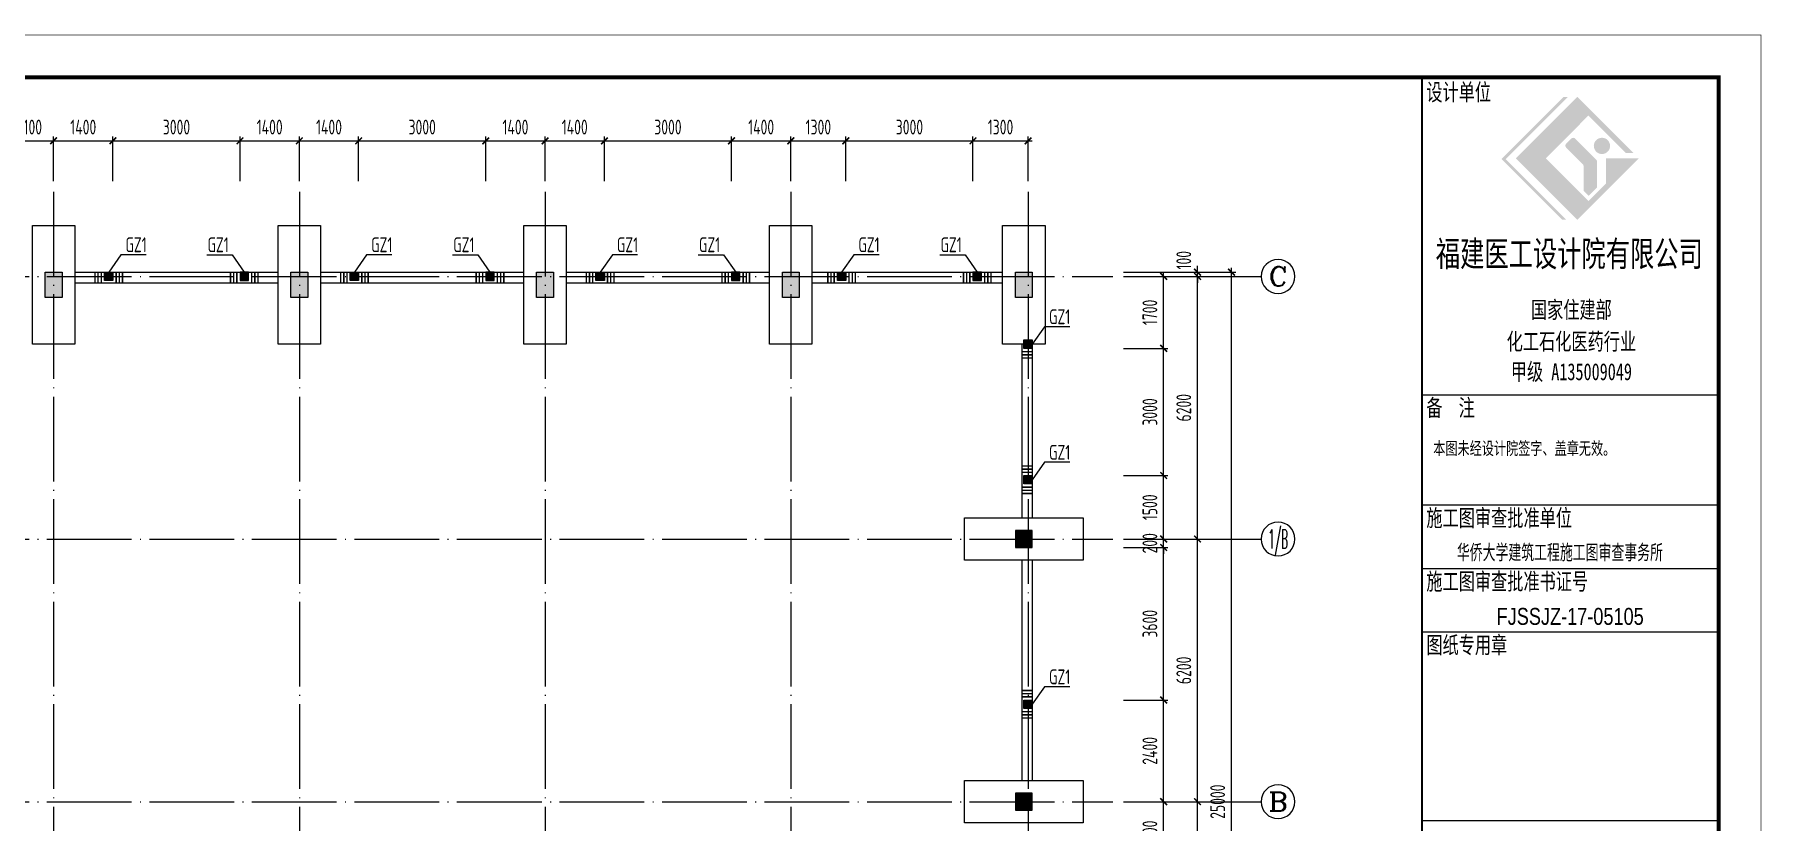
# Model space of a CAD drawing. Extents: x 287065 to 1473467, y 284802 to 344222.
# Drawn here: x 739297 to 780057, y 308245 to 326822 of the extents above; entities that cross this region are included whole.
import ezdxf
from ezdxf.enums import TextEntityAlignment as Align

# ---------------------------------------------------------------- set-up
doc = ezdxf.new("R2010")
doc.units = 0
doc.header["$LTSCALE"] = 1000
doc.linetypes.add('DOTE', pattern=[2.42, 2, -0.2, 0.02, -0.2])
doc.layers.get('0').update_dxf_attribs({"linetype": 'CONTINUOUS'})
doc.layers.get('DEFPOINTS').update_dxf_attribs({"linetype": 'CONTINUOUS'})
for name, color, linetype in [('AXIS', 8, 'DOTE'), ('AXIS_DIM', 3, 'CONTINUOUS'), ('AXIS_TEXT', 3, 'CONTINUOUS'), ('BEAM_CON', 4, 'CONTINUOUS'), ('COLU', 7, 'CONTINUOUS'), ('CT', 255, 'CONTINUOUS'), ('FRAME', 3, 'CONTINUOUS'), ('S_SUBBEAMHOOP', 1, 'CONTINUOUS'), ('TEXT', 7, 'CONTINUOUS'), ('TK', 211, 'CONTINUOUS'), ('审图中心证书', 7, 'CONTINUOUS'), ('柱涂实', 54, 'CONTINUOUS'), ('第三道尺寸线', 4, 'CONTINUOUS')]:
    doc.layers.add(name, color=color, linetype=linetype)
doc.styles.add('_HZTXT', font='tq__rshz.shx', dxfattribs={"width": 0.8, "bigfont": 'tq__hzdc.shx'})
doc.styles.add('_TCH_AXIS', font='COMPLEX', dxfattribs={"bigfont": 'GBCBIG'})
doc.styles.add('COMPLEX', font='COMPLEX')
doc.styles.add('FRAME', font='simhei.ttf', dxfattribs={"width": 0.7})
doc.styles.add('TSSD_Dimension', font='tssdeng.shx', dxfattribs={"width": 0.7, "bigfont": 'hztxt.shx'})
doc.styles.add('TSSD_Rein', font='tssdeng.shx', dxfattribs={"width": 0.7, "bigfont": 'hztxt.shx'})
doc.styles.add('黑体', font='simhei.ttf', dxfattribs={"width": 0.7})
doc.dimstyles.new('TSSD_100_100', dxfattribs={"dimtxt": 350, "dimasz": 150, "dimexe": 100, "dimexo": 250, "dimgap": 150, "dimtad": 1, "dimdec": 0, "dimzin": 0, "dimdsep": 46, "dimtxsty": 'TSSD_Dimension', "dimblk": 'ARCHTICK', "dimcen": 0, "dimdle": 100, "dimclrd": 3, "dimclre": 3, "dimclrt": 7, "dimadec": 0, "dimazin": 0, "dimtfac": 1, "dimtdec": 0, "dimtix": 1, "dimtmove": 2, "dimatfit": 3, "dimfxl": 100, "dimtolj": 1, "dimtzin": 0, "dimarcsym": 0})
doc.dimstyles.new('TSSD_100_100$0', dxfattribs={"dimtxt": 350, "dimasz": 100, "dimexe": 100, "dimexo": 250, "dimgap": 100, "dimtad": 1, "dimdec": 0, "dimzin": 0, "dimdsep": 46, "dimtxsty": 'TSSD_Rein', "dimblk": 'ARCHTICK', "dimcen": 0, "dimdle": 100, "dimclrt": 7, "dimadec": 0, "dimazin": 0, "dimtfac": 1, "dimtdec": 0, "dimtix": 1, "dimtmove": 2, "dimatfit": 3, "dimfxl": 100, "dimtolj": 1, "dimtzin": 0, "dimarcsym": 0})

# ---------------------------------------------------------------- blocks, each defined once
blk = doc.blocks.new('_ARCHTICK')
at = {"color": 0}
blk.add_lwpolyline([(-0.53, -0.53, 0.25, 0.25, 0), (0.53, 0.53, 0.5, 0.5, 0)], format="xyseb", dxfattribs=at)
blk = doc.blocks.new('*D977')
at = {"layer": 'DEFPOINTS', "color": 0}
for p in [(764747, 321112), (765947, 321112), (764747, 319412)]:
    blk.add_point(p, dxfattribs=at)
at = {"layer": '第三道尺寸线', "color": 3, "lineweight": -2}
for p, q in [((765947, 319312), (765947, 321212)), ((764997, 321112), (766047, 321112)), ((764997, 319412), (766047, 319412))]:
    blk.add_line(p, q, dxfattribs=at)
at = {"layer": '第三道尺寸线', "color": 3, "lineweight": -2, "xscale": 150, "yscale": 150, "zscale": 150}
for p, rotation in [((765947, 321112), 90), ((765947, 319412), 270)]:
    blk.add_blockref('_ARCHTICK', p, dxfattribs=dict(at, rotation=rotation))
at = {"layer": '第三道尺寸线', "color": 7, "insert": (765622, 320262), "char_height": 350, "attachment_point": 5, "rotation": 90, "style": 'TSSD_Dimension'}
blk.add_mtext('\\A1;1700', dxfattribs=at)
blk = doc.blocks.new('*D978')
at = {"layer": 'DEFPOINTS', "color": 0}
for p in [(764747, 319412), (765947, 319412), (764747, 316412)]:
    blk.add_point(p, dxfattribs=at)
at = {"layer": '第三道尺寸线', "color": 3, "lineweight": -2}
for p, q in [((764997, 319412), (766047, 319412)), ((765947, 316312), (765947, 319512)), ((764997, 316412), (766047, 316412))]:
    blk.add_line(p, q, dxfattribs=at)
at = {"layer": '第三道尺寸线', "color": 3, "lineweight": -2, "xscale": 150, "yscale": 150, "zscale": 150}
for p, rotation in [((765947, 319412), 90), ((765947, 316412), 270)]:
    blk.add_blockref('_ARCHTICK', p, dxfattribs=dict(at, rotation=rotation))
at = {"layer": '第三道尺寸线', "color": 7, "insert": (765622, 317912), "char_height": 350, "attachment_point": 5, "rotation": 90, "style": 'TSSD_Dimension'}
blk.add_mtext('\\A1;3000', dxfattribs=at)
blk = doc.blocks.new('*D979')
at = {"layer": 'DEFPOINTS', "color": 0}
for p in [(764747, 316412), (765947, 316412), (764747, 314912)]:
    blk.add_point(p, dxfattribs=at)
at = {"layer": '第三道尺寸线', "color": 3, "lineweight": -2}
for p, q in [((764997, 316412), (766047, 316412)), ((765947, 314812), (765947, 316512)), ((764997, 314912), (766047, 314912))]:
    blk.add_line(p, q, dxfattribs=at)
at = {"layer": '第三道尺寸线', "color": 3, "lineweight": -2, "xscale": 150, "yscale": 150, "zscale": 150}
for p, rotation in [((765947, 316412), 90), ((765947, 314912), 270)]:
    blk.add_blockref('_ARCHTICK', p, dxfattribs=dict(at, rotation=rotation))
at = {"layer": '第三道尺寸线', "color": 7, "insert": (765622, 315662), "char_height": 350, "attachment_point": 5, "rotation": 90, "style": 'TSSD_Dimension'}
blk.add_mtext('\\A1;1500', dxfattribs=at)
blk = doc.blocks.new('*D980')
at = {"layer": 'DEFPOINTS', "color": 0}
for p in [(764747, 314712), (765947, 314712), (764747, 311112)]:
    blk.add_point(p, dxfattribs=at)
at = {"layer": '第三道尺寸线', "color": 3, "lineweight": -2}
for p, q in [((764997, 314712), (766047, 314712)), ((765947, 311012), (765947, 314812)), ((764997, 311112), (766047, 311112))]:
    blk.add_line(p, q, dxfattribs=at)
at = {"layer": '第三道尺寸线', "color": 3, "lineweight": -2, "xscale": 150, "yscale": 150, "zscale": 150}
for p, rotation in [((765947, 314712), 90), ((765947, 311112), 270)]:
    blk.add_blockref('_ARCHTICK', p, dxfattribs=dict(at, rotation=rotation))
at = {"layer": '第三道尺寸线', "color": 7, "insert": (765622, 312912), "char_height": 350, "attachment_point": 5, "rotation": 90, "style": 'TSSD_Dimension'}
blk.add_mtext('\\A1;3600', dxfattribs=at)
blk = doc.blocks.new('*D981')
at = {"layer": 'DEFPOINTS', "color": 0}
for p in [(764747, 311112), (765947, 311112), (764747, 308712)]:
    blk.add_point(p, dxfattribs=at)
at = {"layer": '第三道尺寸线', "color": 3, "lineweight": -2}
for p, q in [((764997, 311112), (766047, 311112)), ((765947, 308612), (765947, 311212)), ((764997, 308712), (766047, 308712))]:
    blk.add_line(p, q, dxfattribs=at)
at = {"layer": '第三道尺寸线', "color": 3, "lineweight": -2, "xscale": 150, "yscale": 150, "zscale": 150}
for p, rotation in [((765947, 311112), 90), ((765947, 308712), 270)]:
    blk.add_blockref('_ARCHTICK', p, dxfattribs=dict(at, rotation=rotation))
at = {"layer": '第三道尺寸线', "color": 7, "insert": (765622, 309912), "char_height": 350, "attachment_point": 5, "rotation": 90, "style": 'TSSD_Dimension'}
blk.add_mtext('\\A1;2400', dxfattribs=at)
blk = doc.blocks.new('*D982')
at = {"layer": 'DEFPOINTS', "color": 0}
for p in [(764747, 308712), (765947, 308712), (764747, 307212)]:
    blk.add_point(p, dxfattribs=at)
at = {"layer": '第三道尺寸线', "color": 3, "lineweight": -2}
for p, q in [((764997, 308712), (766047, 308712)), ((765947, 307112), (765947, 308812)), ((764997, 307212), (766047, 307212))]:
    blk.add_line(p, q, dxfattribs=at)
at = {"layer": '第三道尺寸线', "color": 3, "lineweight": -2, "xscale": 150, "yscale": 150, "zscale": 150}
for p, rotation in [((765947, 308712), 90), ((765947, 307212), 270)]:
    blk.add_blockref('_ARCHTICK', p, dxfattribs=dict(at, rotation=rotation))
at = {"layer": '第三道尺寸线', "color": 7, "insert": (765622, 307962), "char_height": 350, "attachment_point": 5, "rotation": 90, "style": 'TSSD_Dimension'}
blk.add_mtext('\\A1;1500', dxfattribs=at)
blk = doc.blocks.new('*D988')
at = {"layer": 'DEFPOINTS', "color": 0}
for p in [(762747, 324312), (761447, 323112), (762747, 323112)]:
    blk.add_point(p, dxfattribs=at)
at = {"layer": '第三道尺寸线', "color": 3, "lineweight": -2}
for p, q in [((761347, 324312), (762847, 324312)), ((761447, 323362), (761447, 324412)), ((762747, 323362), (762747, 324412))]:
    blk.add_line(p, q, dxfattribs=at)
at = {"layer": '第三道尺寸线', "color": 3, "lineweight": -2, "xscale": 150, "yscale": 150, "zscale": 150, "rotation": 180}
blk.add_blockref('_ARCHTICK', (761447, 324312), dxfattribs=at)
at = {"layer": '第三道尺寸线', "color": 3, "lineweight": -2, "xscale": 150, "yscale": 150, "zscale": 150}
blk.add_blockref('_ARCHTICK', (762747, 324312), dxfattribs=at)
at = {"layer": '第三道尺寸线', "color": 7, "insert": (762097, 324637), "char_height": 350, "attachment_point": 5, "style": 'TSSD_Dimension'}
blk.add_mtext('\\A1;1300', dxfattribs=at)
blk = doc.blocks.new('*D989')
at = {"layer": 'DEFPOINTS', "color": 0}
for p in [(761447, 324312), (758447, 323112), (761447, 323112)]:
    blk.add_point(p, dxfattribs=at)
at = {"layer": '第三道尺寸线', "color": 3, "lineweight": -2}
for p, q in [((758347, 324312), (761547, 324312)), ((758447, 323362), (758447, 324412)), ((761447, 323362), (761447, 324412))]:
    blk.add_line(p, q, dxfattribs=at)
at = {"layer": '第三道尺寸线', "color": 3, "lineweight": -2, "xscale": 150, "yscale": 150, "zscale": 150, "rotation": 180}
blk.add_blockref('_ARCHTICK', (758447, 324312), dxfattribs=at)
at = {"layer": '第三道尺寸线', "color": 3, "lineweight": -2, "xscale": 150, "yscale": 150, "zscale": 150}
blk.add_blockref('_ARCHTICK', (761447, 324312), dxfattribs=at)
at = {"layer": '第三道尺寸线', "color": 7, "insert": (759947, 324637), "char_height": 350, "attachment_point": 5, "style": 'TSSD_Dimension'}
blk.add_mtext('\\A1;3000', dxfattribs=at)
blk = doc.blocks.new('*D990')
at = {"layer": 'DEFPOINTS', "color": 0}
for p in [(758447, 324312), (757147, 323112), (758447, 323112)]:
    blk.add_point(p, dxfattribs=at)
at = {"layer": '第三道尺寸线', "color": 3, "lineweight": -2}
for p, q in [((757047, 324312), (758547, 324312)), ((757147, 323362), (757147, 324412)), ((758447, 323362), (758447, 324412))]:
    blk.add_line(p, q, dxfattribs=at)
at = {"layer": '第三道尺寸线', "color": 3, "lineweight": -2, "xscale": 150, "yscale": 150, "zscale": 150, "rotation": 180}
blk.add_blockref('_ARCHTICK', (757147, 324312), dxfattribs=at)
at = {"layer": '第三道尺寸线', "color": 3, "lineweight": -2, "xscale": 150, "yscale": 150, "zscale": 150}
blk.add_blockref('_ARCHTICK', (758447, 324312), dxfattribs=at)
at = {"layer": '第三道尺寸线', "color": 7, "insert": (757797, 324637), "char_height": 350, "attachment_point": 5, "style": 'TSSD_Dimension'}
blk.add_mtext('\\A1;1300', dxfattribs=at)
blk = doc.blocks.new('*D991')
at = {"layer": 'DEFPOINTS', "color": 0}
for p in [(757147, 324312), (755747, 323112), (757147, 323112)]:
    blk.add_point(p, dxfattribs=at)
at = {"layer": '第三道尺寸线', "color": 3, "lineweight": -2}
for p, q in [((755647, 324312), (757247, 324312)), ((755747, 323362), (755747, 324412)), ((757147, 323362), (757147, 324412))]:
    blk.add_line(p, q, dxfattribs=at)
at = {"layer": '第三道尺寸线', "color": 3, "lineweight": -2, "xscale": 150, "yscale": 150, "zscale": 150, "rotation": 180}
blk.add_blockref('_ARCHTICK', (755747, 324312), dxfattribs=at)
at = {"layer": '第三道尺寸线', "color": 3, "lineweight": -2, "xscale": 150, "yscale": 150, "zscale": 150}
blk.add_blockref('_ARCHTICK', (757147, 324312), dxfattribs=at)
at = {"layer": '第三道尺寸线', "color": 7, "insert": (756447, 324637), "char_height": 350, "attachment_point": 5, "style": 'TSSD_Dimension'}
blk.add_mtext('\\A1;1400', dxfattribs=at)
blk = doc.blocks.new('*D992')
at = {"layer": 'DEFPOINTS', "color": 0}
for p in [(755747, 324312), (752747, 323112), (755747, 323112)]:
    blk.add_point(p, dxfattribs=at)
at = {"layer": '第三道尺寸线', "color": 3, "lineweight": -2}
for p, q in [((752647, 324312), (755847, 324312)), ((752747, 323362), (752747, 324412)), ((755747, 323362), (755747, 324412))]:
    blk.add_line(p, q, dxfattribs=at)
at = {"layer": '第三道尺寸线', "color": 3, "lineweight": -2, "xscale": 150, "yscale": 150, "zscale": 150, "rotation": 180}
blk.add_blockref('_ARCHTICK', (752747, 324312), dxfattribs=at)
at = {"layer": '第三道尺寸线', "color": 3, "lineweight": -2, "xscale": 150, "yscale": 150, "zscale": 150}
blk.add_blockref('_ARCHTICK', (755747, 324312), dxfattribs=at)
at = {"layer": '第三道尺寸线', "color": 7, "insert": (754247, 324637), "char_height": 350, "attachment_point": 5, "style": 'TSSD_Dimension'}
blk.add_mtext('\\A1;3000', dxfattribs=at)
blk = doc.blocks.new('*D993')
at = {"layer": 'DEFPOINTS', "color": 0}
for p in [(752747, 324312), (751347, 323112), (752747, 323112)]:
    blk.add_point(p, dxfattribs=at)
at = {"layer": '第三道尺寸线', "color": 3, "lineweight": -2}
for p, q in [((751247, 324312), (752847, 324312)), ((751347, 323362), (751347, 324412)), ((752747, 323362), (752747, 324412))]:
    blk.add_line(p, q, dxfattribs=at)
at = {"layer": '第三道尺寸线', "color": 3, "lineweight": -2, "xscale": 150, "yscale": 150, "zscale": 150, "rotation": 180}
blk.add_blockref('_ARCHTICK', (751347, 324312), dxfattribs=at)
at = {"layer": '第三道尺寸线', "color": 3, "lineweight": -2, "xscale": 150, "yscale": 150, "zscale": 150}
blk.add_blockref('_ARCHTICK', (752747, 324312), dxfattribs=at)
at = {"layer": '第三道尺寸线', "color": 7, "insert": (752047, 324637), "char_height": 350, "attachment_point": 5, "style": 'TSSD_Dimension'}
blk.add_mtext('\\A1;1400', dxfattribs=at)
blk = doc.blocks.new('*D994')
at = {"layer": 'DEFPOINTS', "color": 0}
for p in [(751347, 324312), (749947, 323112), (751347, 323112)]:
    blk.add_point(p, dxfattribs=at)
at = {"layer": '第三道尺寸线', "color": 3, "lineweight": -2}
for p, q in [((749847, 324312), (751447, 324312)), ((749947, 323362), (749947, 324412)), ((751347, 323362), (751347, 324412))]:
    blk.add_line(p, q, dxfattribs=at)
at = {"layer": '第三道尺寸线', "color": 3, "lineweight": -2, "xscale": 150, "yscale": 150, "zscale": 150, "rotation": 180}
blk.add_blockref('_ARCHTICK', (749947, 324312), dxfattribs=at)
at = {"layer": '第三道尺寸线', "color": 3, "lineweight": -2, "xscale": 150, "yscale": 150, "zscale": 150}
blk.add_blockref('_ARCHTICK', (751347, 324312), dxfattribs=at)
at = {"layer": '第三道尺寸线', "color": 7, "insert": (750647, 324637), "char_height": 350, "attachment_point": 5, "style": 'TSSD_Dimension'}
blk.add_mtext('\\A1;1400', dxfattribs=at)
blk = doc.blocks.new('*D1027')
at = {"layer": 'DEFPOINTS', "color": 0}
for p in [(749947, 324312), (746947, 323112), (749947, 323112)]:
    blk.add_point(p, dxfattribs=at)
at = {"layer": '第三道尺寸线', "color": 3, "lineweight": -2}
for p, q in [((746847, 324312), (750047, 324312)), ((746947, 323362), (746947, 324412)), ((749947, 323362), (749947, 324412))]:
    blk.add_line(p, q, dxfattribs=at)
at = {"layer": '第三道尺寸线', "color": 3, "lineweight": -2, "xscale": 150, "yscale": 150, "zscale": 150, "rotation": 180}
blk.add_blockref('_ARCHTICK', (746947, 324312), dxfattribs=at)
at = {"layer": '第三道尺寸线', "color": 3, "lineweight": -2, "xscale": 150, "yscale": 150, "zscale": 150}
blk.add_blockref('_ARCHTICK', (749947, 324312), dxfattribs=at)
at = {"layer": '第三道尺寸线', "color": 7, "insert": (748447, 324637), "char_height": 350, "attachment_point": 5, "style": 'TSSD_Dimension'}
blk.add_mtext('\\A1;3000', dxfattribs=at)
blk = doc.blocks.new('*D1028')
at = {"layer": 'DEFPOINTS', "color": 0}
for p in [(746947, 324312), (745547, 323112), (746947, 323112)]:
    blk.add_point(p, dxfattribs=at)
at = {"layer": '第三道尺寸线', "color": 3, "lineweight": -2}
for p, q in [((745447, 324312), (747047, 324312)), ((745547, 323362), (745547, 324412)), ((746947, 323362), (746947, 324412))]:
    blk.add_line(p, q, dxfattribs=at)
at = {"layer": '第三道尺寸线', "color": 3, "lineweight": -2, "xscale": 150, "yscale": 150, "zscale": 150, "rotation": 180}
blk.add_blockref('_ARCHTICK', (745547, 324312), dxfattribs=at)
at = {"layer": '第三道尺寸线', "color": 3, "lineweight": -2, "xscale": 150, "yscale": 150, "zscale": 150}
blk.add_blockref('_ARCHTICK', (746947, 324312), dxfattribs=at)
at = {"layer": '第三道尺寸线', "color": 7, "insert": (746247, 324637), "char_height": 350, "attachment_point": 5, "style": 'TSSD_Dimension'}
blk.add_mtext('\\A1;1400', dxfattribs=at)
blk = doc.blocks.new('*D1029')
at = {"layer": 'DEFPOINTS', "color": 0}
for p in [(745547, 324312), (744147, 323112), (745547, 323112)]:
    blk.add_point(p, dxfattribs=at)
at = {"layer": '第三道尺寸线', "color": 3, "lineweight": -2}
for p, q in [((744047, 324312), (745647, 324312)), ((744147, 323362), (744147, 324412)), ((745547, 323362), (745547, 324412))]:
    blk.add_line(p, q, dxfattribs=at)
at = {"layer": '第三道尺寸线', "color": 3, "lineweight": -2, "xscale": 150, "yscale": 150, "zscale": 150, "rotation": 180}
blk.add_blockref('_ARCHTICK', (744147, 324312), dxfattribs=at)
at = {"layer": '第三道尺寸线', "color": 3, "lineweight": -2, "xscale": 150, "yscale": 150, "zscale": 150}
blk.add_blockref('_ARCHTICK', (745547, 324312), dxfattribs=at)
at = {"layer": '第三道尺寸线', "color": 7, "insert": (744847, 324637), "char_height": 350, "attachment_point": 5, "style": 'TSSD_Dimension'}
blk.add_mtext('\\A1;1400', dxfattribs=at)
blk = doc.blocks.new('*D1030')
at = {"layer": 'DEFPOINTS', "color": 0}
for p in [(744147, 324312), (741147, 323112), (744147, 323112)]:
    blk.add_point(p, dxfattribs=at)
at = {"layer": '第三道尺寸线', "color": 3, "lineweight": -2}
for p, q in [((741047, 324312), (744247, 324312)), ((741147, 323362), (741147, 324412)), ((744147, 323362), (744147, 324412))]:
    blk.add_line(p, q, dxfattribs=at)
at = {"layer": '第三道尺寸线', "color": 3, "lineweight": -2, "xscale": 150, "yscale": 150, "zscale": 150, "rotation": 180}
blk.add_blockref('_ARCHTICK', (741147, 324312), dxfattribs=at)
at = {"layer": '第三道尺寸线', "color": 3, "lineweight": -2, "xscale": 150, "yscale": 150, "zscale": 150}
blk.add_blockref('_ARCHTICK', (744147, 324312), dxfattribs=at)
at = {"layer": '第三道尺寸线', "color": 7, "insert": (742647, 324637), "char_height": 350, "attachment_point": 5, "style": 'TSSD_Dimension'}
blk.add_mtext('\\A1;3000', dxfattribs=at)
blk = doc.blocks.new('*D1031')
at = {"layer": 'DEFPOINTS', "color": 0}
for p in [(741147, 324312), (739747, 323112), (741147, 323112)]:
    blk.add_point(p, dxfattribs=at)
at = {"layer": '第三道尺寸线', "color": 3, "lineweight": -2}
for p, q in [((739647, 324312), (741247, 324312)), ((739747, 323362), (739747, 324412)), ((741147, 323362), (741147, 324412))]:
    blk.add_line(p, q, dxfattribs=at)
at = {"layer": '第三道尺寸线', "color": 3, "lineweight": -2, "xscale": 150, "yscale": 150, "zscale": 150, "rotation": 180}
blk.add_blockref('_ARCHTICK', (739747, 324312), dxfattribs=at)
at = {"layer": '第三道尺寸线', "color": 3, "lineweight": -2, "xscale": 150, "yscale": 150, "zscale": 150}
blk.add_blockref('_ARCHTICK', (741147, 324312), dxfattribs=at)
at = {"layer": '第三道尺寸线', "color": 7, "insert": (740447, 324637), "char_height": 350, "attachment_point": 5, "style": 'TSSD_Dimension'}
blk.add_mtext('\\A1;1400', dxfattribs=at)
blk = doc.blocks.new('*D1032')
at = {"layer": 'DEFPOINTS', "color": 0}
for p in [(739747, 324312), (738647, 323112), (739747, 323112)]:
    blk.add_point(p, dxfattribs=at)
at = {"layer": '第三道尺寸线', "color": 3, "lineweight": -2}
for p, q in [((738547, 324312), (739847, 324312)), ((738647, 323362), (738647, 324412)), ((739747, 323362), (739747, 324412))]:
    blk.add_line(p, q, dxfattribs=at)
at = {"layer": '第三道尺寸线', "color": 3, "lineweight": -2, "xscale": 150, "yscale": 150, "zscale": 150, "rotation": 180}
blk.add_blockref('_ARCHTICK', (738647, 324312), dxfattribs=at)
at = {"layer": '第三道尺寸线', "color": 3, "lineweight": -2, "xscale": 150, "yscale": 150, "zscale": 150}
blk.add_blockref('_ARCHTICK', (739747, 324312), dxfattribs=at)
at = {"layer": '第三道尺寸线', "color": 7, "insert": (739197, 324637), "char_height": 350, "attachment_point": 5, "style": 'TSSD_Dimension'}
blk.add_mtext('\\A1;1100', dxfattribs=at)
blk = doc.blocks.new('*D1001')
at = {"layer": 'AXIS_DIM', "color": 3, "lineweight": -2}
for p, q in [((764997, 308712), (766847, 308712)), ((766747, 302012), (766747, 308812)), ((764997, 302112), (766847, 302112))]:
    blk.add_line(p, q, dxfattribs=at)
at = {"layer": 'DEFPOINTS', "color": 0}
for p in [(764747, 308712), (766747, 308712), (764747, 302112)]:
    blk.add_point(p, dxfattribs=at)
at = {"layer": 'AXIS_DIM', "color": 3, "lineweight": -2, "xscale": 150, "yscale": 150, "zscale": 150}
for p, rotation in [((766747, 308712), 90), ((766747, 302112), 270)]:
    blk.add_blockref('_ARCHTICK', p, dxfattribs=dict(at, rotation=rotation))
at = {"layer": 'AXIS_DIM', "color": 7, "insert": (766422, 305412), "char_height": 350, "attachment_point": 5, "rotation": 90, "style": 'TSSD_Dimension'}
blk.add_mtext('\\A1;6600', dxfattribs=at)
blk = doc.blocks.new('*D1002')
at = {"layer": 'AXIS_DIM', "color": 3, "lineweight": -2}
for p, q in [((764997, 314912), (766847, 314912)), ((766747, 308612), (766747, 315012)), ((764997, 308712), (766847, 308712))]:
    blk.add_line(p, q, dxfattribs=at)
at = {"layer": 'DEFPOINTS', "color": 0}
for p in [(764747, 314912), (766747, 314912), (764747, 308712)]:
    blk.add_point(p, dxfattribs=at)
at = {"layer": 'AXIS_DIM', "color": 3, "lineweight": -2, "xscale": 150, "yscale": 150, "zscale": 150}
for p, rotation in [((766747, 314912), 90), ((766747, 308712), 270)]:
    blk.add_blockref('_ARCHTICK', p, dxfattribs=dict(at, rotation=rotation))
at = {"layer": 'AXIS_DIM', "color": 7, "insert": (766422, 311812), "char_height": 350, "attachment_point": 5, "rotation": 90, "style": 'TSSD_Dimension'}
blk.add_mtext('\\A1;6200', dxfattribs=at)
blk = doc.blocks.new('*D1003')
at = {"layer": 'AXIS_DIM', "color": 3, "lineweight": -2}
for p, q in [((766747, 314812), (766747, 321212)), ((764997, 321112), (766847, 321112)), ((764997, 314912), (766847, 314912))]:
    blk.add_line(p, q, dxfattribs=at)
at = {"layer": 'DEFPOINTS', "color": 0}
for p in [(764747, 321112), (766747, 321112), (764747, 314912)]:
    blk.add_point(p, dxfattribs=at)
at = {"layer": 'AXIS_DIM', "color": 3, "lineweight": -2, "xscale": 150, "yscale": 150, "zscale": 150}
for p, rotation in [((766747, 321112), 90), ((766747, 314912), 270)]:
    blk.add_blockref('_ARCHTICK', p, dxfattribs=dict(at, rotation=rotation))
at = {"layer": 'AXIS_DIM', "color": 7, "insert": (766422, 318012), "char_height": 350, "attachment_point": 5, "rotation": 90, "style": 'TSSD_Dimension'}
blk.add_mtext('\\A1;6200', dxfattribs=at)
blk = doc.blocks.new('*D1004')
at = {"layer": 'AXIS_DIM', "color": 3, "lineweight": -2}
for p, q in [((764997, 321212), (766847, 321212)), ((766747, 321212), (766747, 321362)), ((766747, 321112), (766747, 321212)), ((764997, 321112), (766847, 321112)), ((766747, 321112), (766747, 320962))]:
    blk.add_line(p, q, dxfattribs=at)
at = {"layer": 'DEFPOINTS', "color": 0}
for p in [(764747, 321212), (766747, 321212), (764747, 321112)]:
    blk.add_point(p, dxfattribs=at)
at = {"layer": 'AXIS_DIM', "color": 3, "lineweight": -2, "xscale": 150, "yscale": 150, "zscale": 150}
for p, rotation in [((766747, 321212), 270), ((766747, 321112), 90)]:
    blk.add_blockref('_ARCHTICK', p, dxfattribs=dict(at, rotation=rotation))
at = {"layer": 'AXIS_DIM', "color": 7, "insert": (766422, 321494), "char_height": 350, "attachment_point": 5, "rotation": 90, "style": 'TSSD_Dimension'}
blk.add_mtext('\\A1;100', dxfattribs=at)
blk = doc.blocks.new('*D1005')
at = {"layer": 'AXIS_DIM', "color": 3, "lineweight": -2}
for p, q in [((764997, 321212), (767647, 321212)), ((767547, 296112), (767547, 321312)), ((764997, 296212), (767647, 296212))]:
    blk.add_line(p, q, dxfattribs=at)
at = {"layer": 'DEFPOINTS', "color": 0}
for p in [(764747, 321212), (767547, 321212), (764747, 296212)]:
    blk.add_point(p, dxfattribs=at)
at = {"layer": 'AXIS_DIM', "color": 3, "lineweight": -2, "xscale": 150, "yscale": 150, "zscale": 150}
for p, rotation in [((767547, 321212), 90), ((767547, 296212), 270)]:
    blk.add_blockref('_ARCHTICK', p, dxfattribs=dict(at, rotation=rotation))
at = {"layer": 'AXIS_DIM', "color": 7, "insert": (767222, 308712), "char_height": 350, "attachment_point": 5, "rotation": 90, "style": 'TSSD_Dimension'}
blk.add_mtext('\\A1;25000', dxfattribs=at)
blk = doc.blocks.new('_AXISO')
blk.add_circle((0, 0), 0.5)
at = {"layer": 'AXIS_TEXT', "style": 'COMPLEX', "width": 1.041667}
blk.add_attdef('A', text='', height=0.56, dxfattribs=at).set_placement((-0.25, -0.28), (0.25, -0.28), align=Align.FIT)
blk = doc.blocks.new('*D1066')
at = {"layer": 'DEFPOINTS', "color": 0}
for p in [(764747, 314912), (764747, 314712), (765947, 314912)]:
    blk.add_point(p, dxfattribs=at)
at = {"layer": '第三道尺寸线', "color": 3, "lineweight": -2}
for p, q in [((764997, 314912), (766047, 314912)), ((764997, 314712), (766047, 314712)), ((765947, 314912), (765947, 315062)), ((765947, 314712), (765947, 314912)), ((765947, 314712), (765947, 314562))]:
    blk.add_line(p, q, dxfattribs=at)
at = {"layer": '第三道尺寸线', "color": 3, "lineweight": -2, "xscale": 150, "yscale": 150, "zscale": 150}
for p, rotation in [((765947, 314912), 270), ((765947, 314712), 90)]:
    blk.add_blockref('_ARCHTICK', p, dxfattribs=dict(at, rotation=rotation))
at = {"layer": '第三道尺寸线', "color": 7, "insert": (765622, 314812), "char_height": 350, "attachment_point": 5, "rotation": 90, "style": 'TSSD_Dimension'}
blk.add_mtext('\\A1;200', dxfattribs=at)
blk = doc.blocks.new('TK-A2+(891X420)')
at = {"layer": 'FRAME'}
h = blk.add_hatch(color=256, dxfattribs=at)
h.paths.add_polyline_path([(710555, 389693), (711563, 390702), (712445, 389821), (712625, 389821), (711302, 391143), (709852, 389693), (711302, 388243), (712752, 389693), (711976, 389693), (711976, 389097), (711563, 388684)], flags=0)
edge = h.paths.add_edge_path(flags=0)
edge.add_arc((711381, 389505), 69.1, 0, 45, ccw=False)
edge.add_line((711450, 389505), (711450, 388922))
edge.add_line((711450, 388922), (711567, 388805))
edge.add_line((711567, 388805), (711765, 389004))
edge.add_line((711765, 389004), (711765, 389615))
edge.add_arc((711696, 389615), 69.1, 360, 405)
edge.add_line((711745, 389663), (711251, 390157))
edge.add_arc((711203, 390108), 69.1, 45, 135)
edge.add_line((711154, 390157), (711039, 390042))
edge.add_arc((711088, 389993), 69.1, 135, 225)
edge.add_line((711039, 389945), (711430, 389554))
edge = h.paths.add_edge_path(flags=0)
edge.add_arc((711882, 389986), 192, 0, 180)
edge.add_arc((711882, 389986), 192, 180, 360)
h.paths.add_polyline_path([(710943, 388243), (711041, 388243), (709609, 389675), (711078, 391143), (710981, 391143), (709512, 389675)], flags=0)
for p, q in [((714637, 384105), (707637, 384105)), ((714637, 381505), (707637, 381505)), ((714637, 380005), (707637, 380005)), ((714637, 378505), (707637, 378505)), ((714637, 374055), (707637, 374055))]:
    blk.add_line(p, q, dxfattribs=at)
for points in [[(626537, 392605, 20, 20, 0), (626537, 350605, 20, 20, 0), (715637, 350605, 20, 20, 0), (715637, 392605, 20, 20, 0)], [(629037, 391605, 100, 100, 0), (629037, 351605, 100, 100, 0), (714637, 351605, 100, 100, 0), (714637, 391605, 100, 100, 0)]]:
    blk.add_lwpolyline(points, format="xyseb", close=True, dxfattribs=at)
blk.add_lwpolyline([(707637, 391605, 50, 50, 0), (707637, 351605, 50, 50, 0)], format="xyseb", dxfattribs=at)
for s, insert, char_height, width, attachment_point, style in [('设计单位', (707737, 391455), 400, 2368.14, 1, 'FRAME'), ('福建医工设计院有限公司', (711112, 387406), 600, 9859.32, 5, 'FRAME'), ('国家住建部', (711161, 386096), 400, 2944.75, 5, 'FRAME'), ('化工石化医药行业', (711161, 385347), 400, 4781.36, 5, 'FRAME'), ('甲级 A135009049', (711161, 384633), 400, 4439.66, 5, 'FRAME'), ('备  注', (707737, 384005), 400, 1758.31, 1, 'FRAME'), ('本图未经设计院签字、盖章无效。', (707900, 382662), 300, 6524.24, 7, '黑体'), ('施工图审查批准单位', (707737, 381405), 400, 5412.54, 1, 'FRAME'), ('施工图审查批准书证号', (707737, 379905), 400, 6008.14, 1, 'FRAME'), ('图纸专用章', (707737, 378405), 400, 2928.14, 1, 'FRAME')]:
    blk.add_mtext(s, dxfattribs=dict(at, insert=insert, char_height=char_height, width=width, attachment_point=attachment_point, style=style))
at = {"layer": '审图中心证书', "style": '_HZTXT', "width": 0.8}
for s, p in [('华侨大学建筑工程施工图审查事务所', (708458, 380179)), ('FJSSJZ-17-05105', (709396, 378679))]:
    blk.add_text(s, height=400, dxfattribs=at).set_placement(p)

msp = doc.modelspace()

# ---------------------------------------------------------------- hatches: boundary and pattern name
at = {"layer": '柱涂实'}
for points in [[(739946.971, 321211.708), (739946.971, 320611.708), (739546.971, 320611.708), (739546.971, 321211.708)], [(740946.971, 321011.708), (740946.971, 321211.708), (741146.971, 321211.708), (741146.971, 321011.708)], [(744346.971, 321011.708), (744346.971, 321211.708), (744146.971, 321211.708), (744146.971, 321011.708)], [(745746.971, 321211.708), (745746.971, 320611.708), (745346.971, 320611.708), (745346.971, 321211.708)], [(746746.971, 321011.708), (746746.971, 321211.708), (746946.971, 321211.708), (746946.971, 321011.708)], [(750146.971, 321011.708), (750146.971, 321211.708), (749946.971, 321211.708), (749946.971, 321011.708)], [(751546.971, 321211.708), (751546.971, 320611.708), (751146.971, 320611.708), (751146.971, 321211.708)], [(752546.971, 321011.708), (752546.971, 321211.708), (752746.971, 321211.708), (752746.971, 321011.708)], [(755946.971, 321011.708), (755946.971, 321211.708), (755746.971, 321211.708), (755746.971, 321011.708)], [(757346.971, 321211.708), (757346.971, 320611.708), (756946.971, 320611.708), (756946.971, 321211.708)], [(758246.971, 321011.708), (758246.971, 321211.708), (758446.971, 321211.708), (758446.971, 321011.708)], [(761646.971, 321011.708), (761646.971, 321211.708), (761446.971, 321211.708), (761446.971, 321011.708)], [(762846.971, 321211.708), (762846.971, 320611.708), (762446.971, 320611.708), (762446.971, 321211.708)], [(762646.971, 319411.708), (762646.971, 319611.708), (762846.971, 319611.708), (762846.971, 319411.708)], [(762646.971, 316211.708), (762646.971, 316411.708), (762846.971, 316411.708), (762846.971, 316211.708)], [(762846.971, 314711.708), (762846.971, 315111.708), (762446.971, 315111.708), (762446.971, 314711.708)], [(762646.971, 310911.708), (762646.971, 311111.708), (762846.971, 311111.708), (762846.971, 310911.708)], [(762846.971, 308511.708), (762846.971, 308911.708), (762446.971, 308911.708), (762446.971, 308511.708)]]:
    msp.add_hatch(color=256, dxfattribs=at).paths.add_polyline_path(points)

# ---------------------------------------------------------------- linework, layer by layer
at = {"layer": 'AXIS'}
for p, q in [((739746.971, 323111.708), (739746.971, 294311.708)), ((745546.971, 323111.708), (745546.971, 294311.708)), ((751346.971, 323111.708), (751346.971, 294311.708)), ((757146.971, 323111.708), (757146.971, 294311.708)), ((762746.971, 323111.708), (762746.971, 294311.708)), ((698446.971, 321111.708), (764746.971, 321111.708)), ((698446.971, 314911.708), (764746.971, 314911.708)), ((698446.971, 308711.708), (764746.971, 308711.708))]:
    msp.add_line(p, q, dxfattribs=at)
at = {"layer": 'AXIS_TEXT'}
for p, q in [((764996.971, 321111.708), (768246.971, 321111.708)), ((764996.971, 314911.708), (768246.971, 314911.708)), ((764996.971, 308711.708), (768246.971, 308711.708))]:
    msp.add_line(p, q, dxfattribs=at)
at = {"layer": 'BEAM_CON'}
for p, q in [((740246.971, 321211.708), (745046.971, 321211.708)), ((746046.971, 321211.708), (750846.971, 321211.708)), ((751846.971, 321211.708), (756646.971, 321211.708)), ((757646.971, 321211.708), (762146.971, 321211.708)), ((740246.971, 320961.708), (745046.971, 320961.708)), ((746046.971, 320961.708), (750846.971, 320961.708)), ((751846.971, 320961.708), (756646.971, 320961.708)), ((757646.971, 320961.708), (762146.971, 320961.708)), ((762596.971, 319511.708), (762596.971, 315411.708)), ((762846.971, 319511.708), (762846.971, 315411.708)), ((762596.971, 314411.708), (762596.971, 309211.708)), ((762846.971, 314411.708), (762846.971, 309211.708))]:
    msp.add_line(p, q, dxfattribs=at)
at = {"layer": 'COLU', "ltscale": 0.01}
for points in [[(739946.971, 321211.708), (739946.971, 320611.708), (739546.971, 320611.708), (739546.971, 321211.708)], [(741146.971, 321011.708), (740946.971, 321011.708), (740946.971, 321211.708), (741146.971, 321211.708)], [(744146.971, 321011.708), (744346.971, 321011.708), (744346.971, 321211.708), (744146.971, 321211.708)], [(745746.971, 321211.708), (745746.971, 320611.708), (745346.971, 320611.708), (745346.971, 321211.708)], [(746946.971, 321011.708), (746746.971, 321011.708), (746746.971, 321211.708), (746946.971, 321211.708)], [(749946.971, 321011.708), (750146.971, 321011.708), (750146.971, 321211.708), (749946.971, 321211.708)], [(751546.971, 321211.708), (751546.971, 320611.708), (751146.971, 320611.708), (751146.971, 321211.708)], [(752746.971, 321011.708), (752546.971, 321011.708), (752546.971, 321211.708), (752746.971, 321211.708)], [(755746.971, 321011.708), (755946.971, 321011.708), (755946.971, 321211.708), (755746.971, 321211.708)], [(757346.971, 321211.708), (757346.971, 320611.708), (756946.971, 320611.708), (756946.971, 321211.708)], [(758446.971, 321011.708), (758246.971, 321011.708), (758246.971, 321211.708), (758446.971, 321211.708)], [(761446.971, 321011.708), (761646.971, 321011.708), (761646.971, 321211.708), (761446.971, 321211.708)], [(762846.971, 321211.708), (762846.971, 320611.708), (762446.971, 320611.708), (762446.971, 321211.708)], [(762846.971, 319411.708), (762646.971, 319411.708), (762646.971, 319611.708), (762846.971, 319611.708)], [(762846.971, 316211.708), (762646.971, 316211.708), (762646.971, 316411.708), (762846.971, 316411.708)], [(762846.971, 314711.708), (762846.971, 315111.708), (762446.971, 315111.708), (762446.971, 314711.708)], [(762846.971, 310911.708), (762646.971, 310911.708), (762646.971, 311111.708), (762846.971, 311111.708)], [(762846.971, 308511.708), (762846.971, 308911.708), (762446.971, 308911.708), (762446.971, 308511.708)]]:
    msp.add_lwpolyline(points, close=True, dxfattribs=at)
at = {"layer": 'CT'}
for points in [[(740246.971, 319511.708), (739246.971, 319511.708), (739246.971, 322311.708), (740246.971, 322311.708)], [(746046.971, 319511.708), (745046.971, 319511.708), (745046.971, 322311.708), (746046.971, 322311.708)], [(751846.971, 319511.708), (750846.971, 319511.708), (750846.971, 322311.708), (751846.971, 322311.708)], [(757646.971, 319511.708), (756646.971, 319511.708), (756646.971, 322311.708), (757646.971, 322311.708)], [(763146.971, 319511.708), (762146.971, 319511.708), (762146.971, 322311.708), (763146.971, 322311.708)], [(761246.971, 314411.708), (761246.971, 315411.708), (764046.971, 315411.708), (764046.971, 314411.708)], [(761246.971, 308211.708), (761246.971, 309211.708), (764046.971, 309211.708), (764046.971, 308211.708)]]:
    msp.add_lwpolyline(points, close=True, dxfattribs=at)
at = {"layer": 'S_SUBBEAMHOOP', "ltscale": 0.01, "const_width": 35}
for points in [[(740721.971, 320961.708), (740721.971, 321211.708)], [(740796.971, 320961.708), (740796.971, 321211.708)], [(740871.971, 320961.708), (740871.971, 321211.708)], [(741221.971, 320961.708), (741221.971, 321211.708)], [(741296.971, 320961.708), (741296.971, 321211.708)], [(741371.971, 320961.708), (741371.971, 321211.708)], [(743921.971, 320961.708), (743921.971, 321211.708)], [(743996.971, 320961.708), (743996.971, 321211.708)], [(744071.971, 320961.708), (744071.971, 321211.708)], [(744421.971, 320961.708), (744421.971, 321211.708)], [(744496.971, 320961.708), (744496.971, 321211.708)], [(744571.971, 320961.708), (744571.971, 321211.708)], [(746521.971, 320961.708), (746521.971, 321211.708)], [(746596.971, 320961.708), (746596.971, 321211.708)], [(746671.971, 320961.708), (746671.971, 321211.708)], [(747021.971, 320961.708), (747021.971, 321211.708)], [(747096.971, 320961.708), (747096.971, 321211.708)], [(747171.971, 320961.708), (747171.971, 321211.708)], [(749721.971, 320961.708), (749721.971, 321211.708)], [(749796.971, 320961.708), (749796.971, 321211.708)], [(749871.971, 320961.708), (749871.971, 321211.708)], [(750221.971, 320961.708), (750221.971, 321211.708)], [(750296.971, 320961.708), (750296.971, 321211.708)], [(750371.971, 320961.708), (750371.971, 321211.708)], [(752321.971, 320961.708), (752321.971, 321211.708)], [(752396.971, 320961.708), (752396.971, 321211.708)], [(752471.971, 320961.708), (752471.971, 321211.708)], [(752821.971, 320961.708), (752821.971, 321211.708)], [(752896.971, 320961.708), (752896.971, 321211.708)], [(752971.971, 320961.708), (752971.971, 321211.708)], [(755521.971, 320961.708), (755521.971, 321211.708)], [(755596.971, 320961.708), (755596.971, 321211.708)], [(755671.971, 320961.708), (755671.971, 321211.708)], [(756021.971, 320961.708), (756021.971, 321211.708)], [(756096.971, 320961.708), (756096.971, 321211.708)], [(756171.971, 320961.708), (756171.971, 321211.708)], [(758021.971, 320961.708), (758021.971, 321211.708)], [(758096.971, 320961.708), (758096.971, 321211.708)], [(758171.971, 320961.708), (758171.971, 321211.708)], [(758521.971, 320961.708), (758521.971, 321211.708)], [(758596.971, 320961.708), (758596.971, 321211.708)], [(758671.971, 320961.708), (758671.971, 321211.708)], [(761221.971, 320961.708), (761221.971, 321211.708)], [(761296.971, 320961.708), (761296.971, 321211.708)], [(761371.971, 320961.708), (761371.971, 321211.708)], [(761721.971, 320961.708), (761721.971, 321211.708)], [(761796.971, 320961.708), (761796.971, 321211.708)], [(761871.971, 320961.708), (761871.971, 321211.708)], [(762846.971, 319336.708), (762596.971, 319336.708)], [(762846.971, 319261.708), (762596.971, 319261.708)], [(762846.971, 319186.708), (762596.971, 319186.708)], [(762846.971, 316636.708), (762596.971, 316636.708)], [(762846.971, 316561.708), (762596.971, 316561.708)], [(762846.971, 316486.708), (762596.971, 316486.708)], [(762846.971, 316136.708), (762596.971, 316136.708)], [(762846.971, 316061.708), (762596.971, 316061.708)], [(762846.971, 315986.708), (762596.971, 315986.708)], [(762846.971, 311336.708), (762596.971, 311336.708)], [(762846.971, 311261.708), (762596.971, 311261.708)], [(762846.971, 311186.708), (762596.971, 311186.708)], [(762846.971, 310836.708), (762596.971, 310836.708)], [(762846.971, 310761.708), (762596.971, 310761.708)], [(762846.971, 310686.708), (762596.971, 310686.708)]]:
    msp.add_lwpolyline(points, dxfattribs=at)
at = {"layer": 'TEXT'}
for points in [[(741931.175, 321623.545), (741335.085, 321623.545), (741046.971, 321211.708)], [(743362.767, 321623.545), (743958.857, 321623.545), (744246.971, 321211.708)], [(747731.175, 321623.545), (747135.085, 321623.545), (746846.971, 321211.708)], [(749162.767, 321623.545), (749758.857, 321623.545), (750046.971, 321211.708)], [(753531.175, 321623.545), (752935.085, 321623.545), (752646.971, 321211.708)], [(754962.767, 321623.545), (755558.857, 321623.545), (755846.971, 321211.708)], [(759231.175, 321623.545), (758635.085, 321623.545), (758346.971, 321211.708)], [(760662.767, 321623.545), (761258.857, 321623.545), (761546.971, 321211.708)], [(763731.175, 319923.545), (763135.085, 319923.545), (762846.971, 319511.708)], [(763731.175, 316723.545), (763135.085, 316723.545), (762846.971, 316311.708)], [(763731.175, 311423.545), (763135.085, 311423.545), (762846.971, 311011.708)]]:
    msp.add_lwpolyline(points, dxfattribs=at)

# ---------------------------------------------------------------- block references
at = {"layer": 'AXIS_TEXT'}
ref = msp.add_blockref('_AXISO', (768646.971, 321111.708), dxfattribs=dict(at, xscale=-800, yscale=800, zscale=800))
ref.add_attrib('A', 'C', dxfattribs={"height": 452.548, "style": '_TCH_AXIS', "width": 1.4}).set_placement((768420.697, 320885.434), (768873.245, 320885.434), align=Align.FIT)
ref = msp.add_blockref('_AXISO', (768646.971, 314911.708), dxfattribs=dict(at, xscale=-800, yscale=800, zscale=800))
ref.add_attrib('A', '1/B', dxfattribs={"height": 452.5483, "style": '_TCH_AXIS', "width": 0.388889}).set_placement((768420.697, 314685.434), (768873.245, 314685.434), align=Align.FIT)
ref = msp.add_blockref('_AXISO', (768646.971, 308711.708), dxfattribs=dict(at, xscale=-800, yscale=800, zscale=800))
ref.add_attrib('A', 'B', dxfattribs={"height": 452.548, "style": '_TCH_AXIS', "width": 1.235294}).set_placement((768420.697, 308485.434), (768873.245, 308485.434), align=Align.FIT)
at = {"layer": 'TK'}
msp.add_blockref('TK-A2+(891X420)', (64410, -65793.134), dxfattribs=at)

# ---------------------------------------------------------------- texts
at = {"layer": 'TEXT', "style": 'TSSD_Rein', "width": 0.7}
for p in [(741442.563, 321683.545), (743380.226, 321683.545), (747242.563, 321683.545), (749180.226, 321683.545), (753042.563, 321683.545), (754980.226, 321683.545), (758742.563, 321683.545), (760680.226, 321683.545), (763242.563, 319983.545), (763242.563, 316783.545), (763242.563, 311483.545)]:
    msp.add_text('GZ1', height=350, dxfattribs=at).set_placement(p)

# ---------------------------------------------------------------- dimensions: what is measured, and where the dimension line sits
at = {"layer": 'AXIS_DIM'}
dim = msp.add_linear_dim(base=(766746.971, 321211.708), p1=(764746.971, 321111.708), p2=(764746.971, 321211.708), angle=90, dimstyle='TSSD_100_100', dxfattribs=at)
dim.commit()
dim.dimension.update_dxf_attribs({"geometry": '*D1004', "text_midpoint": (766421.971, 321493.952), "dimtype": 161})
for p1, p2, distance, picture, middle in [((764746.971, 296211.708), (764746.971, 321211.708), -2800, '*D1005', (767221.971, 308711.708)), ((764746.971, 314911.708), (764746.971, 321111.708), -2000, '*D1003', (766421.971, 318011.708)), ((764746.971, 308711.708), (764746.971, 314911.708), -2000, '*D1002', (766421.971, 311811.708)), ((764746.971, 302111.708), (764746.971, 308711.708), -2000, '*D1001', (766421.971, 305411.708))]:
    dim = msp.add_aligned_dim(p1=p1, p2=p2, distance=distance, dimstyle='TSSD_100_100', dxfattribs=at)
    dim.commit()
    dim.dimension.update_dxf_attribs({"geometry": picture, "text_midpoint": middle})
at = {"layer": '第三道尺寸线'}
for p1, p2, distance, picture, middle in [((738646.971, 323111.708), (739746.971, 323111.708), 1200, '*D1032', (739196.971, 324636.708)), ((739746.971, 323111.708), (741146.971, 323111.708), 1200, '*D1031', (740446.971, 324636.708)), ((741146.971, 323111.708), (744146.971, 323111.708), 1200, '*D1030', (742646.971, 324636.708)), ((744146.971, 323111.708), (745546.971, 323111.708), 1200, '*D1029', (744846.971, 324636.708)), ((745546.971, 323111.708), (746946.971, 323111.708), 1200, '*D1028', (746246.971, 324636.708)), ((746946.971, 323111.708), (749946.971, 323111.708), 1200, '*D1027', (748446.971, 324636.708)), ((749946.971, 323111.708), (751346.971, 323111.708), 1200, '*D994', (750646.971, 324636.708)), ((751346.971, 323111.708), (752746.971, 323111.708), 1200, '*D993', (752046.971, 324636.708)), ((752746.971, 323111.708), (755746.971, 323111.708), 1200, '*D992', (754246.971, 324636.708)), ((755746.971, 323111.708), (757146.971, 323111.708), 1200, '*D991', (756446.971, 324636.708)), ((757146.971, 323111.708), (758446.971, 323111.708), 1200, '*D990', (757796.971, 324636.708)), ((758446.971, 323111.708), (761446.971, 323111.708), 1200, '*D989', (759946.971, 324636.708)), ((761446.971, 323111.708), (762746.971, 323111.708), 1200, '*D988', (762096.971, 324636.708)), ((764746.971, 319411.708), (764746.971, 321111.708), -1200, '*D977', (765621.971, 320261.708)), ((764746.971, 316411.708), (764746.971, 319411.708), -1200, '*D978', (765621.971, 317911.708)), ((764746.971, 314911.708), (764746.971, 316411.708), -1200, '*D979', (765621.971, 315661.708)), ((764746.971, 311111.708), (764746.971, 314711.708), -1200, '*D980', (765621.971, 312911.708)), ((764746.971, 308711.708), (764746.971, 311111.708), -1200, '*D981', (765621.971, 309911.708)), ((764746.971, 307211.708), (764746.971, 308711.708), -1200, '*D982', (765621.971, 307961.708))]:
    dim = msp.add_aligned_dim(p1=p1, p2=p2, distance=distance, dimstyle='TSSD_100_100', dxfattribs=at)
    dim.commit()
    dim.dimension.update_dxf_attribs({"geometry": picture, "text_midpoint": middle})
dim = msp.add_linear_dim(base=(765946.971, 314911.708), p1=(764746.971, 314711.708), p2=(764746.971, 314911.708), angle=90, dimstyle='TSSD_100_100$0', override={"dimasz": 150, "dimgap": 150, "dimtxsty": 'TSSD_Dimension', "dimclrd": 3, "dimclre": 3}, dxfattribs=at)
dim.commit()
dim.dimension.update_dxf_attribs({"geometry": '*D1066', "text_midpoint": (765621.971, 314811.708)})

doc.saveas('drawing.dxf')
